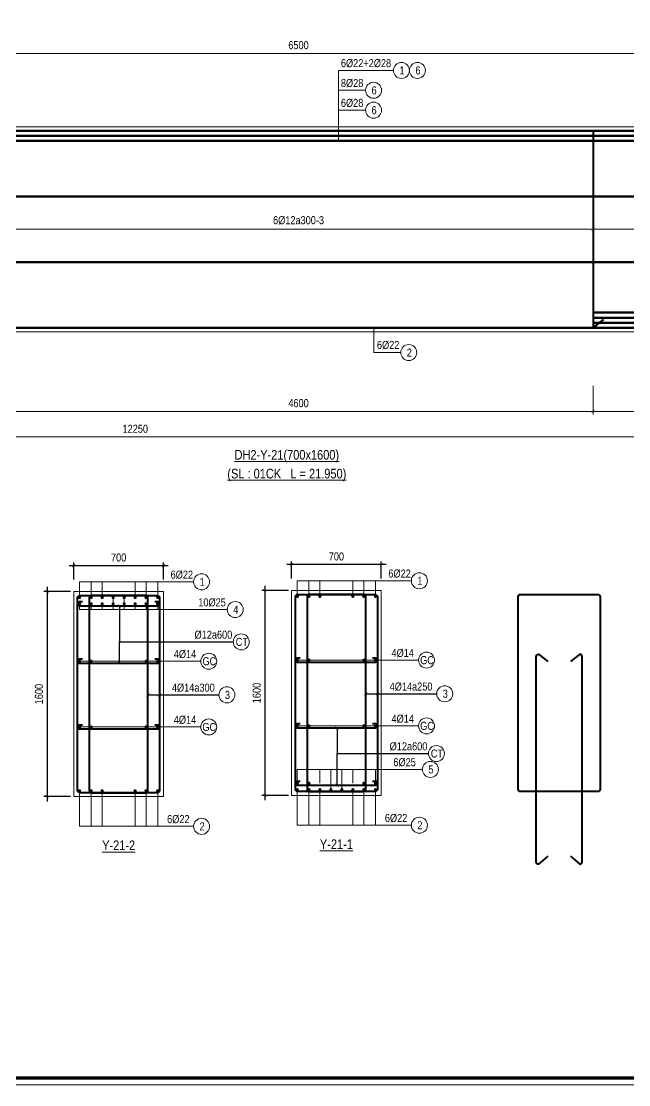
# Model space of a CAD drawing. Header units: millimetres. Extents: x 3014920 to 3563667, y -1638653 to -1356471.
# Drawn here: x 3265305 to 3270049, y -1620686 to -1612382 of the extents above; entities that cross this region are included whole.
import ezdxf
from ezdxf.enums import TextEntityAlignment as Align
from ezdxf.xclip import XClip

# ---------------------------------------------------------------- set-up
doc = ezdxf.new("R2010")
doc.units = ezdxf.units.MM
doc.header["$MEASUREMENT"] = 0
doc.header["$XCLIPFRAME"] = 0
doc.header["$PDMODE"] = 2
doc.linetypes.add('HIDDEN', pattern=[0.375, 0.25, -0.125])
doc.layers.get('0').update_dxf_attribs({"lineweight": 9})
doc.layers.get('Defpoints').update_dxf_attribs({"color": 10, "lineweight": 0})
for name, color, linetype, lineweight in [('CDAI', 21, 'Continuous', 40), ('CTHEP', 50, 'Continuous', 50), ('DBAO', 90, 'Continuous', 13), ('DGIONG', 130, 'Continuous', 13), ('DMo', 9, 'HIDDEN', 9), ('KTH', 154, 'Continuous', 9), ('Net khuat', 8, 'HIDDEN', 13), ('TEXT', 7, 'Continuous', 15)]:
    doc.layers.add(name, color=color, linetype=linetype, lineweight=lineweight)
doc.styles.add('Star-HelCon', font='VHELVCN_0.TTF')
doc.styles.add('TTP-HelCon', font='VHELVCN_0.TTF')
doc.styles.add('VNI-HELVE-CONDENSE', font='VHELVCN_0.TTF')
doc.dimstyles.new('kc-25', dxfattribs={"dimtxt": 62.5, "dimasz": 20, "dimexe": 20, "dimexo": 50, "dimgap": 25, "dimtad": 3, "dimdec": 0, "dimzin": 0, "dimdsep": 46, "dimtxsty": 'VNI-HELVE-CONDENSE', "dimblk": 'DIM', "dimcen": 2.5, "dimclrd": 256, "dimclre": 154, "dimclrt": 7, "dimaunit": 1, "dimadec": 0, "dimazin": 0, "dimtfac": 1, "dimtdec": 0, "dimtix": 1, "dimtmove": 0, "dimatfit": 3, "dimldrblk": 'DOT', "dimfxl": 1, "dimtolj": 1, "dimtzin": 0, "dimarcsym": 0})
doc.dimstyles.new('TTP-25', dxfattribs={"dimscale": 25, "dimtxt": 2.5, "dimasz": 1, "dimexe": 1, "dimexo": 1, "dimgap": 0.09, "dimtad": 0, "dimdec": 4, "dimrnd": 1, "dimzin": 9, "dimdsep": 46, "dimtxsty": 'TTP-HelCon', "dimblk": 'ARCHTICK', "dimcen": 0.09, "dimdle": 1.5, "dimclrd": 256, "dimclre": 256, "dimclrt": 7, "dimadec": 0, "dimazin": 0, "dimtfac": 1, "dimtdec": 4, "dimtmove": 0, "dimatfit": 3, "dimldrblk": 'ARCHTICK', "dimfxl": 1, "dimtvp": 1, "dimtolj": 1, "dimtzin": 0, "dimarcsym": 0})

# ---------------------------------------------------------------- blocks, each defined once
blk = doc.blocks.new('_ArchTick')
at = {"color": 0, "linetype": 'ByBlock', "const_width": 0.15}
blk.add_lwpolyline([(-0.5, -0.5), (0.5, 0.5)], dxfattribs=at)
blk = doc.blocks.new('*D357')
at = {"layer": 'Defpoints', "color": 0, "ltscale": 500, "transparency": 16777216}
for p in [(3265715.7, -1616633.2), (3265715.7, -1616766.4), (3266415.7, -1616766.4)]:
    blk.add_point(p, dxfattribs=at)
at = {"layer": 'KTH', "lineweight": -2, "ltscale": 500, "transparency": 16777216}
for p, q in [((3266453.2, -1616633.2), (3265678.2, -1616633.2)), ((3265715.7, -1616741.4), (3265715.7, -1616608.2)), ((3266415.7, -1616741.4), (3266415.7, -1616608.2))]:
    blk.add_line(p, q, dxfattribs=at)
at = {"layer": 'KTH', "lineweight": -2, "ltscale": 500, "transparency": 16777216, "xscale": 25, "yscale": 25, "zscale": 25, "rotation": 180}
blk.add_blockref('_ArchTick', (3265715.7, -1616633.2), dxfattribs=at)
at = {"layer": 'KTH', "lineweight": -2, "ltscale": 500, "transparency": 16777216, "xscale": 25, "yscale": 25, "zscale": 25}
blk.add_blockref('_ArchTick', (3266415.7, -1616633.2), dxfattribs=at)
at = {"layer": 'KTH', "color": 7, "ltscale": 500, "transparency": 16777216, "insert": (3266065.7, -1616569.4), "char_height": 62.5, "attachment_point": 5, "style": 'TTP-HelCon'}
blk.add_mtext('\\A1;700', dxfattribs=at)
blk = doc.blocks.new('*D358')
at = {"layer": 'Defpoints', "color": 0, "ltscale": 500, "transparency": 16777216}
for p in [(3267416.2, -1616826.9), (3267207.9, -1618426.9), (3267416.2, -1618426.9)]:
    blk.add_point(p, dxfattribs=at)
at = {"layer": 'KTH', "lineweight": -2, "ltscale": 500, "transparency": 16777216}
for p, q in [((3267391.2, -1616826.9), (3267182.9, -1616826.9)), ((3267207.9, -1616789.4), (3267207.9, -1618464.4)), ((3267391.2, -1618426.9), (3267182.9, -1618426.9))]:
    blk.add_line(p, q, dxfattribs=at)
at = {"layer": 'KTH', "lineweight": -2, "ltscale": 500, "transparency": 16777216, "xscale": 25, "yscale": 25, "zscale": 25}
for p, rotation in [((3267207.9, -1616826.9), 90), ((3267207.9, -1618426.9), 270)]:
    blk.add_blockref('_ArchTick', p, dxfattribs=dict(at, rotation=rotation))
at = {"layer": 'KTH', "color": 7, "ltscale": 500, "transparency": 16777216, "insert": (3267144.1, -1617626.9), "char_height": 62.5, "attachment_point": 5, "rotation": 90, "style": 'TTP-HelCon'}
blk.add_mtext('\\A1;1600', dxfattribs=at)
blk = doc.blocks.new('*D359')
at = {"layer": 'Defpoints', "color": 0, "ltscale": 500, "transparency": 16777216}
for p in [(3267416.2, -1616624.6), (3267416.2, -1616757.9), (3268116.2, -1616757.9)]:
    blk.add_point(p, dxfattribs=at)
at = {"layer": 'KTH', "lineweight": -2, "ltscale": 500, "transparency": 16777216}
for p, q in [((3268153.7, -1616624.6), (3267378.7, -1616624.6)), ((3267416.2, -1616732.9), (3267416.2, -1616599.6)), ((3268116.2, -1616732.9), (3268116.2, -1616599.6))]:
    blk.add_line(p, q, dxfattribs=at)
at = {"layer": 'KTH', "lineweight": -2, "ltscale": 500, "transparency": 16777216, "xscale": 25, "yscale": 25, "zscale": 25, "rotation": 180}
blk.add_blockref('_ArchTick', (3267416.2, -1616624.6), dxfattribs=at)
at = {"layer": 'KTH', "lineweight": -2, "ltscale": 500, "transparency": 16777216, "xscale": 25, "yscale": 25, "zscale": 25}
blk.add_blockref('_ArchTick', (3268116.2, -1616624.6), dxfattribs=at)
at = {"layer": 'KTH', "color": 7, "ltscale": 500, "transparency": 16777216, "insert": (3267766.2, -1616560.8), "char_height": 62.5, "attachment_point": 5, "style": 'TTP-HelCon'}
blk.add_mtext('\\A1;700', dxfattribs=at)
blk = doc.blocks.new('*D360')
at = {"layer": 'Defpoints', "color": 0, "ltscale": 500, "transparency": 16777216}
for p in [(3265715.7, -1616835.5), (3265507.5, -1618435.5), (3265715.7, -1618435.5)]:
    blk.add_point(p, dxfattribs=at)
at = {"layer": 'KTH', "lineweight": -2, "ltscale": 500, "transparency": 16777216}
for p, q in [((3265507.5, -1616798), (3265507.5, -1618473)), ((3265690.7, -1616835.5), (3265482.5, -1616835.5)), ((3265690.7, -1618435.5), (3265482.5, -1618435.5))]:
    blk.add_line(p, q, dxfattribs=at)
at = {"layer": 'KTH', "lineweight": -2, "ltscale": 500, "transparency": 16777216, "xscale": 25, "yscale": 25, "zscale": 25}
for p, rotation in [((3265507.5, -1616835.5), 90), ((3265507.5, -1618435.5), 270)]:
    blk.add_blockref('_ArchTick', p, dxfattribs=dict(at, rotation=rotation))
at = {"layer": 'KTH', "color": 7, "ltscale": 500, "transparency": 16777216, "insert": (3265443.7, -1617635.5), "char_height": 62.5, "attachment_point": 5, "rotation": 90, "style": 'TTP-HelCon'}
blk.add_mtext('\\A1;1600', dxfattribs=at)
blk = doc.blocks.new('2Y-24')
at = {"layer": 'CTHEP'}
for p, q in [((59365.00001, -500), (1530.00001, -500)), ((1530.00001, -970), (59445.00001, -970))]:
    blk.add_line(p, q, dxfattribs=at)
blk.add_lwpolyline([(1570.00001, -229.99859), (1570.00001, -30), (59445.00001, -30), (59445.00001, -229.56756)], dxfattribs=at)
blk = doc.blocks.new('DIM')
h = blk.add_hatch(color=1)
h.paths.add_polyline_path([(0.49, 0.29, 1), (0.29, 0.49), (-0.19, 0), (0.19, 0)])
h.paths.add_polyline_path([(0.19, 0), (-0.19, 0), (-0.49, -0.29, 1), (-0.29, -0.49)])
at = {"color": 9}
for p, q in [((-0.19, 0), (-1.5, 0)), ((0.19, 0), (1.5, 0))]:
    blk.add_line(p, q, dxfattribs=at)
at = {"color": 1}
for p, q in [((-0.49, -0.29), (0.29, 0.49)), ((-0.29, -0.49), (0.49, 0.29)), ((-0.19, 0), (0.19, 0))]:
    blk.add_line(p, q, dxfattribs=at)
blk.add_arc((-0.39, -0.39), 0.138, 135, 315, dxfattribs=at)
blk = doc.blocks.new('*D1688')
at = {"layer": 'Defpoints', "color": 0, "transparency": 16777216}
for p in [(13150, 574), (13150, 300), (19650, 300)]:
    blk.add_point(p, dxfattribs=at)
at = {"layer": 'KTH', "lineweight": -2, "transparency": 16777216}
for p, q in [((13150, 325), (13150, 599)), ((19650, 325), (19650, 599)), ((19687.5, 574), (13112.5, 574))]:
    blk.add_line(p, q, dxfattribs=at)
at = {"layer": 'KTH', "lineweight": -2, "transparency": 16777216, "xscale": 25, "yscale": 25, "zscale": 25, "rotation": 180}
blk.add_blockref('_ArchTick', (13150, 574), dxfattribs=at)
at = {"layer": 'KTH', "lineweight": -2, "transparency": 16777216, "xscale": 25, "yscale": 25, "zscale": 25}
blk.add_blockref('_ArchTick', (19650, 574), dxfattribs=at)
at = {"layer": 'KTH', "color": 7, "transparency": 16777216, "insert": (16400, 637.8), "char_height": 62.5, "attachment_point": 5, "style": 'TTP-HelCon'}
blk.add_mtext('\\A1;6500', dxfattribs=at)
blk = doc.blocks.new('*D1689')
at = {"layer": 'Defpoints', "color": 0, "transparency": 16777216}
for p in [(14100, -602.9), (18700, -602.9), (14100, -800)]:
    blk.add_point(p, dxfattribs=at)
at = {"layer": 'KTH', "lineweight": -2, "transparency": 16777216}
for p, q in [((14100, -627.9), (14100, -825)), ((18700, -627.9), (18700, -825)), ((18737.5, -800), (14062.5, -800))]:
    blk.add_line(p, q, dxfattribs=at)
at = {"layer": 'KTH', "lineweight": -2, "transparency": 16777216, "xscale": 25, "yscale": 25, "zscale": 25, "rotation": 180}
blk.add_blockref('_ArchTick', (14100, -800), dxfattribs=at)
at = {"layer": 'KTH', "lineweight": -2, "transparency": 16777216, "xscale": 25, "yscale": 25, "zscale": 25}
blk.add_blockref('_ArchTick', (18700, -800), dxfattribs=at)
at = {"layer": 'KTH', "color": 7, "transparency": 16777216, "insert": (16400, -730.1), "char_height": 62.5, "attachment_point": 5, "style": 'TTP-HelCon'}
blk.add_mtext('\\A1;6Þ12a300-3', dxfattribs=at)
blk = doc.blocks.new('*D1690')
at = {"layer": 'Defpoints', "color": 0, "transparency": 16777216}
for p in [(18700, -602.9), (21950, -602.9), (18700, -800)]:
    blk.add_point(p, dxfattribs=at)
at = {"layer": 'KTH', "lineweight": -2, "transparency": 16777216}
for p, q in [((18700, -627.9), (18700, -825)), ((21950, -627.9), (21950, -825)), ((21987.5, -800), (18662.5, -800))]:
    blk.add_line(p, q, dxfattribs=at)
at = {"layer": 'KTH', "lineweight": -2, "transparency": 16777216, "xscale": 25, "yscale": 25, "zscale": 25, "rotation": 180}
blk.add_blockref('_ArchTick', (18700, -800), dxfattribs=at)
at = {"layer": 'KTH', "lineweight": -2, "transparency": 16777216, "xscale": 25, "yscale": 25, "zscale": 25}
blk.add_blockref('_ArchTick', (21950, -800), dxfattribs=at)
at = {"layer": 'KTH', "color": 7, "transparency": 16777216, "insert": (20325, -730.1), "char_height": 62.5, "attachment_point": 5, "style": 'TTP-HelCon'}
blk.add_mtext('\\A1;6Þ12a250-3', dxfattribs=at)
blk = doc.blocks.new('*D1693')
at = {"layer": 'Defpoints', "color": 0, "transparency": 16777216}
for p in [(14100, -1996.5), (18700, -1996.5), (18700, -2221.5)]:
    blk.add_point(p, dxfattribs=at)
at = {"layer": 'KTH', "lineweight": -2, "transparency": 16777216}
for p, q in [((14100, -2021.5), (14100, -2246.5)), ((18700, -2021.5), (18700, -2246.5)), ((14062.5, -2221.5), (18737.5, -2221.5))]:
    blk.add_line(p, q, dxfattribs=at)
at = {"layer": 'KTH', "lineweight": -2, "transparency": 16777216, "xscale": 25, "yscale": 25, "zscale": 25, "rotation": 180}
blk.add_blockref('_ArchTick', (14100, -2221.5), dxfattribs=at)
at = {"layer": 'KTH', "lineweight": -2, "transparency": 16777216, "xscale": 25, "yscale": 25, "zscale": 25}
blk.add_blockref('_ArchTick', (18700, -2221.5), dxfattribs=at)
at = {"layer": 'KTH', "color": 7, "transparency": 16777216, "insert": (16400, -2157.6), "char_height": 62.5, "attachment_point": 5, "style": 'TTP-HelCon'}
blk.add_mtext('\\A1;4600', dxfattribs=at)
blk = doc.blocks.new('*D1694')
at = {"layer": 'Defpoints', "color": 0, "transparency": 16777216}
for p in [(9000, -1996.5), (21250, -1996.5), (21250, -2421.4)]:
    blk.add_point(p, dxfattribs=at)
at = {"layer": 'KTH', "lineweight": -2, "transparency": 16777216}
for p, q in [((9000, -2021.5), (9000, -2446.4)), ((21250, -2021.5), (21250, -2446.4)), ((8962.5, -2421.4), (21287.5, -2421.4))]:
    blk.add_line(p, q, dxfattribs=at)
at = {"layer": 'KTH', "lineweight": -2, "transparency": 16777216, "xscale": 25, "yscale": 25, "zscale": 25, "rotation": 180}
blk.add_blockref('_ArchTick', (9000, -2421.4), dxfattribs=at)
at = {"layer": 'KTH', "lineweight": -2, "transparency": 16777216, "xscale": 25, "yscale": 25, "zscale": 25}
blk.add_blockref('_ArchTick', (21250, -2421.4), dxfattribs=at)
at = {"layer": 'KTH', "color": 7, "transparency": 16777216, "insert": (15125, -2357.6), "char_height": 62.5, "attachment_point": 5, "style": 'TTP-HelCon'}
blk.add_mtext('\\A1;12250', dxfattribs=at)
blk = doc.blocks.new('*D1697')
at = {"layer": 'Defpoints', "color": 0, "transparency": 16777216}
for p in [(18700, -1996.5), (21250, -1996.5), (18700, -2221.5)]:
    blk.add_point(p, dxfattribs=at)
at = {"layer": 'KTH', "lineweight": -2, "transparency": 16777216}
for p, q in [((18700, -2021.5), (18700, -2246.5)), ((21250, -2021.5), (21250, -2246.5)), ((21287.5, -2221.5), (18662.5, -2221.5))]:
    blk.add_line(p, q, dxfattribs=at)
at = {"layer": 'KTH', "lineweight": -2, "transparency": 16777216, "xscale": 25, "yscale": 25, "zscale": 25, "rotation": 180}
blk.add_blockref('_ArchTick', (18700, -2221.5), dxfattribs=at)
at = {"layer": 'KTH', "lineweight": -2, "transparency": 16777216, "xscale": 25, "yscale": 25, "zscale": 25}
blk.add_blockref('_ArchTick', (21250, -2221.5), dxfattribs=at)
at = {"layer": 'KTH', "color": 7, "transparency": 16777216, "insert": (19975, -2157.6), "char_height": 62.5, "attachment_point": 5, "style": 'TTP-HelCon'}
blk.add_mtext('\\A1;2550', dxfattribs=at)
blk = doc.blocks.new('CHG_XX_Khung ten')
blk.add_lwpolyline([(15, 579), (826, 579), (826, 15), (15, 15)], close=True)
at = {"color": 4, "linetype": 'Continuous', "const_width": 1}
blk.add_lwpolyline([(17, 577), (824, 577), (824, 17), (17, 17)], close=True, dxfattribs=at)
blk = doc.blocks.new('2Y-21')
at = {"layer": 'CDAI'}
blk.add_lwpolyline([(18699.99455, -30), (18699.99455, -1570)], dxfattribs=at)
at = {"layer": 'CTHEP'}
for p, q in [((21849.36684, -543.33333), (54.54176, -543.33334)), ((21831.55993, -1056.66667), (54.54176, -1056.66667)), ((24.54176, -1570), (21919.99456, -1570)), ((18781.42045, -1505.47451), (18699.99455, -1570))]:
    blk.add_line(p, q, dxfattribs=at)
for points in [[(24.54176, -530), (24.54176, -30), (21919.99456, -30), (21919.99456, -530)], [(13149.99358, -70), (19649.99456, -70)], [(13149.99358, -110), (19649.99456, -110)], [(18699.99455, -1450), (21841.44029, -1450), (21841.44029, -830)], [(18699.99455, -1530), (21889.99456, -1530), (21889.99456, -870)], [(18699.99455, -1490), (21859.99456, -1490), (21859.99456, -870)]]:
    blk.add_lwpolyline(points, dxfattribs=at)
at = {"layer": 'DBAO', "linetype": 'Continuous'}
blk.add_line((11550, 0), (21949.99456, 0), dxfattribs=at)
at = {"layer": 'DBAO', "linetype": 'Continuous', "flags": 128}
blk.add_lwpolyline([(21949.99456, 0), (21949.99456, -1600), (0, -1600)], dxfattribs=at)
at = {"layer": 'DGIONG'}
for centre in [(17203.71229, 440.22934), (17328.71229, 440.22934), (16985.82279, 285.24833), (16985.82271, 130.26733), (17260.78057, -1762.04426)]:
    blk.add_circle(centre, 62.5, dxfattribs=at)
at = {"layer": 'Net khuat', "ltscale": 250}
blk.add_line((11549.99759, -550), (21249.99456, -550), dxfattribs=at)
at = {"layer": 'TEXT', "style": 'TTP-HelCon'}
for s, p in [('6Þ22+2Þ28', (16730.90442, 466.08228, 0)), ('8Þ28', (16730.90442, 311.10128, 0)), ('6Þ28', (16730.90433, 156.12028, 0)), ('6Þ22', (17012.29234, -1734.1472, 0))]:
    blk.add_text(s, height=62.5, dxfattribs=at).set_placement(p)
at = {"layer": 'TEXT', "style": 'Star-HelCon'}
for s, p in [('1', (17207.87896, 440.22934)), ('6', (17332.87896, 440.22934)), ('6', (16989.98946, 285.24833)), ('6', (16989.98937, 130.26733)), ('2', (17264.94723, -1762.04426))]:
    blk.add_text(s, height=62.5, dxfattribs=at).set_placement(p, align=Align.MIDDLE)
at = {"layer": 'TEXT', "style": 'TTP-HelCon'}
for s, p in [('%%UDH2-Y-21(700x1600)', (16308.56176, -2598.1135)), ('%%U(SL : 01CK   L = 21.950)', (16308.56176, -2745.0081))]:
    blk.add_text(s, height=75, dxfattribs=at).set_placement(p, align=Align.CENTER)
at = {"layer": 'KTH'}
for base, p1, p2, picture, middle in [((13149.99358, 574.00461), (19649.99456, 300), (13149.99358, 300), '*D1688', (16399.99407, 637.83794)), ((18699.99455, -2221.46776), (14099.99358, -1996.46776), (18699.99455, -1996.46776), '*D1693', (16399.99407, -2157.63443))]:
    dim = blk.add_linear_dim(base=base, p1=p1, p2=p2, dimstyle='TTP-25', override={"dimtmove": 1}, dxfattribs=at)
    dim.commit()
    dim.dimension.update_dxf_attribs({"geometry": picture, "text_midpoint": middle})
for base, p1, p2, text, picture, middle in [((14099.99358, -800), (18699.99455, -602.86333), (14099.99358, -602.86333), '6Þ12a300-3', '*D1689', (16399.99407, -730.08334)), ((18699.99455, -800), (21949.99456, -602.86333), (18699.99455, -602.86333), '6Þ12a250-3', '*D1690', (20324.99456, -730.08334))]:
    dim = blk.add_linear_dim(base=base, p1=p1, p2=p2, angle=180, text=text, dimstyle='TTP-25', override={"dimtmove": 1}, dxfattribs=at)
    dim.commit()
    dim.dimension.update_dxf_attribs({"geometry": picture, "text_midpoint": middle})
for base, p1, p2, picture, middle in [((21249.99456, -2421.4235), (8999.99434, -1996.46776), (21249.99456, -1996.46776), '*D1694', (15124.99445, -2357.59017)), ((18699.99455, -2221.46776), (21249.99292, -1996.46776), (18699.99455, -1996.46776), '*D1697', (19974.99374, -2157.63443))]:
    dim = blk.add_linear_dim(base=base, p1=p1, p2=p2, angle=180, dimstyle='TTP-25', override={"dimtmove": 1}, dxfattribs=at)
    dim.commit()
    dim.dimension.update_dxf_attribs({"geometry": picture, "text_midpoint": middle})
at = {"layer": 'DGIONG'}
for points in [[(16712.39265, -30), (16712.39238, 440.22934), (17141.21229, 440.22934)], [(16712.39265, -70), (16712.39238, 285.24833), (16923.32279, 285.24833)], [(16712.39248, -110), (16712.3923, 130.26733), (16923.32271, 130.26733)], [(16989.28057, -1570), (16989.2803, -1762.04426), (17198.28057, -1762.04426)]]:
    blk.add_leader(points, dimstyle='kc-25', override={"dimtad": 0, "dimldrblk": 'ArchTick', "dimfxl": 100, "dimarcsym": 1}, dxfattribs=at)

msp = doc.modelspace()

# ---------------------------------------------------------------- linework, layer by layer
at = {"layer": 'CDAI'}
for points in [[(3265764.4891, -1616865.45256), (3266366.9891, -1616865.45256, -0.4142135624), (3266385.7391, -1616884.20256), (3266385.7391, -1618386.70257, -0.4142135624), (3266366.9891, -1618405.45257), (3265764.4891, -1618405.45257, -0.4142135624), (3265745.7391, -1618386.70257), (3265745.7391, -1616884.20256, -0.4142135624)], [(3266276.27481, -1616865.45256), (3265855.20338, -1616865.45257, 0.4142135624), (3265836.45338, -1616884.20257), (3265836.45338, -1618386.70257, 0.4142135624), (3265855.20338, -1618405.45257), (3266276.27481, -1618405.45257, 0.4142135624), (3266295.02481, -1618386.70257), (3266295.02481, -1616884.20256, 0.4142135624)]]:
    msp.add_lwpolyline(points, format="xyb", close=True, dxfattribs=at)
for points in [[(3265782.65909, -1616915.45256), (3265760.7391, -1616915.45256, 0.4142135624), (3265745.7391, -1616930.45256, 0.4142135624), (3265760.7391, -1616945.45256), (3266370.7391, -1616945.45256, 0.4142135624), (3266385.7391, -1616930.45256, 0.4142135624), (3266370.7391, -1616915.45256), (3266348.81911, -1616915.45256)], [(3265782.65909, -1617363.7859), (3265760.7391, -1617363.7859, 0.4142135624), (3265745.7391, -1617378.7859, 0.4142135624), (3265760.7391, -1617393.7859), (3266370.7391, -1617393.7859, 0.4142135624), (3266385.7391, -1617378.7859, 0.4142135624), (3266370.7391, -1617363.7859), (3266348.81911, -1617363.7859)], [(3265782.65909, -1617877.11923), (3265760.7391, -1617877.11923, 0.4142135624), (3265745.7391, -1617892.11923, 0.4142135624), (3265760.7391, -1617907.11923), (3266370.7391, -1617907.11923, 0.4142135624), (3266385.7391, -1617892.11923, 0.4142135624), (3266370.7391, -1617877.11923), (3266348.81911, -1617877.11923)]]:
    msp.add_lwpolyline(points, format="xyb", dxfattribs=at)
at = {"layer": 'CDAI', "elevation": 0}
for points in [[(3267464.9143, -1616856.8787), (3268067.4143, -1616856.8787, -0.4142135624), (3268086.1643, -1616875.6287), (3268086.1643, -1618378.1287, -0.4142135624), (3268067.4143, -1618396.8787), (3267464.9143, -1618396.8787, -0.4142135624), (3267446.1643, -1618378.1287), (3267446.1643, -1616875.6287, -0.4142135624)], [(3267976.70001, -1616856.8787), (3267555.62858, -1616856.8787, 0.4142135624), (3267536.87858, -1616875.6287), (3267536.87858, -1618378.12871, 0.4142135624), (3267555.62858, -1618396.87871), (3267976.70001, -1618396.8787, 0.4142135624), (3267995.45001, -1618378.1287), (3267995.45001, -1616875.6287, 0.4142135624)], [(3269204.89322, -1616856.8787), (3269807.39322, -1616856.8787, -0.4142135624), (3269826.14322, -1616875.6287), (3269826.14322, -1618378.1287, -0.4142135624), (3269807.39322, -1618396.8787), (3269204.89322, -1618396.8787, -0.4142135624), (3269186.14322, -1618378.1287), (3269186.14322, -1616875.6287, -0.4142135624)]]:
    msp.add_lwpolyline(points, format="xyb", close=True, dxfattribs=at)
for points in [[(3269418.45006, -1618901.61644), (3269345.6075, -1618964.54985, -0.4142135624), (3269326.8575, -1618945.79985), (3269326.8575, -1617343.29985, -0.4142135624), (3269345.6075, -1617324.54985), (3269418.45006, -1617380.95463)], [(3269593.83638, -1618901.61644), (3269666.67893, -1618964.54985, 0.4142135624), (3269685.42893, -1618945.79985), (3269685.42893, -1617343.29985, 0.4142135624), (3269666.67893, -1617324.54985), (3269593.83638, -1617380.95463)], [(3267483.08429, -1617355.21204), (3267461.16429, -1617355.21204, 0.4142135624), (3267446.1643, -1617370.21204, 0.4142135624), (3267461.16429, -1617385.21204), (3268071.1643, -1617385.21204, 0.4142135624), (3268086.1643, -1617370.21204, 0.4142135624), (3268071.1643, -1617355.21204), (3268049.2443, -1617355.21204)], [(3267483.08429, -1617868.54537), (3267461.16429, -1617868.54537, 0.4142135624), (3267446.1643, -1617883.54537, 0.4142135624), (3267461.16429, -1617898.54537), (3268071.1643, -1617898.54537, 0.4142135624), (3268086.1643, -1617883.54537, 0.4142135624), (3268071.1643, -1617868.54537), (3268049.2443, -1617868.54537)], [(3267483.08429, -1618316.8787), (3267461.16429, -1618316.8787, 0.4142135624), (3267446.1643, -1618331.8787, 0.4142135624), (3267461.16429, -1618346.8787), (3268071.1643, -1618346.8787, 0.4142135624), (3268086.1643, -1618331.8787, 0.4142135624), (3268071.1643, -1618316.8787), (3268049.2443, -1618316.8787)]]:
    msp.add_lwpolyline(points, format="xyb", dxfattribs=at)
at = {"layer": 'CTHEP', "const_width": 12.5}
for points in [[(3265754.4891, -1616880.45256, 1), (3265766.9891, -1616880.45256, 1)], [(3265845.20338, -1616880.45257, -1), (3265857.70338, -1616880.45257, -1)], [(3265930.91767, -1616880.45257, -1), (3265943.41767, -1616880.45257, -1)], [(3266016.63195, -1616880.45257, -1), (3266029.13195, -1616880.45257, -1)], [(3266114.84624, -1616880.45257, 1), (3266102.34624, -1616880.45257, 1)], [(3266200.56053, -1616880.45257, 1), (3266188.06053, -1616880.45257, 1)], [(3266286.27481, -1616880.45257, 1), (3266273.77481, -1616880.45257, 1)], [(3266364.4891, -1616880.45256, 1), (3266376.9891, -1616880.45256, 1)], [(3265754.4891, -1616930.45256, 1), (3265766.9891, -1616930.45256, 1)], [(3265845.20338, -1616930.45257, -1), (3265857.70338, -1616930.45257, -1)], [(3265930.91767, -1616930.45257, -1), (3265943.41767, -1616930.45257, -1)], [(3266016.63195, -1616930.45257, -1), (3266029.13195, -1616930.45257, -1)], [(3266114.84624, -1616930.45257, 1), (3266102.34624, -1616930.45257, 1)], [(3266200.56053, -1616930.45257, 1), (3266188.06053, -1616930.45257, 1)], [(3266286.27481, -1616930.45257, 1), (3266273.77481, -1616930.45257, 1)], [(3266364.4891, -1616930.45256, 1), (3266376.9891, -1616930.45256, 1)], [(3265754.4891, -1617378.7859, 1), (3265766.9891, -1617378.7859, 1)], [(3265845.20338, -1617378.7859, 1), (3265857.70338, -1617378.7859, 1)], [(3266273.77481, -1617378.7859, 1), (3266286.27481, -1617378.7859, 1)], [(3266364.4891, -1617378.7859, 1), (3266376.9891, -1617378.7859, 1)], [(3265754.4891, -1617892.11923, 1), (3265766.9891, -1617892.11923, 1)], [(3265845.20338, -1617892.11924, 1), (3265857.70338, -1617892.11924, 1)], [(3266273.77481, -1617892.11923, 1), (3266286.27481, -1617892.11923, 1)], [(3266364.4891, -1617892.11923, 1), (3266376.9891, -1617892.11923, 1)], [(3265754.4891, -1618390.45257, 1), (3265766.9891, -1618390.45257, 1)], [(3265845.20338, -1618390.45257, 1), (3265857.70338, -1618390.45257, 1)], [(3265930.91767, -1618390.45257, 1), (3265943.41767, -1618390.45257, 1)], [(3266200.56053, -1618390.45257, -1), (3266188.06053, -1618390.45257, -1)], [(3266286.27481, -1618390.45257, -1), (3266273.77481, -1618390.45257, -1)], [(3266364.4891, -1618390.45257, 1), (3266376.9891, -1618390.45257, 1)]]:
    msp.add_lwpolyline(points, format="xyb", close=True, dxfattribs=at)
at = {"layer": 'CTHEP', "const_width": 12.5, "elevation": 0}
for points in [[(3267454.91429, -1616871.8787, 1), (3267467.41429, -1616871.8787, 1)], [(3267545.62858, -1616871.8787, -1), (3267558.12858, -1616871.8787, -1)], [(3267631.34287, -1616871.8787, -1), (3267643.84287, -1616871.8787, -1)], [(3267900.98572, -1616871.8787, 1), (3267888.48572, -1616871.8787, 1)], [(3267986.70001, -1616871.8787, 1), (3267974.20001, -1616871.8787, 1)], [(3268064.91429, -1616871.8787, 1), (3268077.41429, -1616871.8787, 1)], [(3267454.91429, -1617370.21204, 1), (3267467.41429, -1617370.21204, 1)], [(3267545.62858, -1617370.21204, 1), (3267558.12858, -1617370.21204, 1)], [(3267974.20001, -1617370.21204, 1), (3267986.70001, -1617370.21204, 1)], [(3268064.91429, -1617370.21204, 1), (3268077.41429, -1617370.21204, 1)], [(3267454.91429, -1617883.54537, 1), (3267467.41429, -1617883.54537, 1)], [(3267545.62858, -1617883.54537, 1), (3267558.12858, -1617883.54537, 1)], [(3267974.20001, -1617883.54537, 1), (3267986.70001, -1617883.54537, 1)], [(3268064.91429, -1617883.54537, 1), (3268077.41429, -1617883.54537, 1)], [(3267454.91429, -1618331.8787, -1), (3267467.41429, -1618331.8787, -1)], [(3267545.62858, -1618331.8787, 1), (3267558.12858, -1618331.8787, 1)], [(3267986.70001, -1618331.8787, -1), (3267974.20001, -1618331.8787, -1)], [(3268064.91429, -1618331.8787, -1), (3268077.41429, -1618331.8787, -1)], [(3267454.91429, -1618381.8787, 1), (3267467.41429, -1618381.8787, 1)], [(3267545.62858, -1618381.8787, 1), (3267558.12858, -1618381.8787, 1)], [(3267631.34287, -1618381.8787, 1), (3267643.84287, -1618381.8787, 1)], [(3267717.05715, -1618381.8787, 1), (3267729.55715, -1618381.8787, 1)], [(3267815.27144, -1618381.8787, -1), (3267802.77144, -1618381.8787, -1)], [(3267900.98572, -1618381.8787, -1), (3267888.48572, -1618381.8787, -1)], [(3267986.70001, -1618381.8787, -1), (3267974.20001, -1618381.8787, -1)], [(3268064.91429, -1618381.8787, 1), (3268077.41429, -1618381.8787, 1)]]:
    msp.add_lwpolyline(points, format="xyb", close=True, dxfattribs=at)
at = {"layer": 'DBAO', "elevation": 0, "flags": 128}
for points in [[(3267416.1643, -1616826.8787), (3268116.1643, -1616826.8787)], [(3268116.1643, -1616826.8787), (3268116.1643, -1618426.8787), (3267416.1643, -1618426.8787), (3267416.1643, -1616826.8787)]]:
    msp.add_lwpolyline(points, dxfattribs=at)
at = {"layer": 'DBAO', "flags": 128}
for points in [[(3265715.7391, -1616835.45257), (3266415.7391, -1616835.45257)], [(3266415.7391, -1616835.45257), (3266415.7391, -1618435.45257), (3265715.7391, -1618435.45257), (3265715.7391, -1616835.45257)]]:
    msp.add_lwpolyline(points, dxfattribs=at)
at = {"layer": 'DGIONG'}
for p, q in [((3267461.16429, -1616871.8787), (3267461.16429, -1616750.1287)), ((3267461.16429, -1616750.1287), (3268351.76081, -1616750.1287)), ((3267551.87858, -1616871.8787), (3267551.87858, -1616750.12871)), ((3267637.59287, -1616871.8787), (3267637.59287, -1616750.12871)), ((3267894.73572, -1616871.8787), (3267894.73572, -1616750.12871)), ((3267980.45001, -1616871.8787), (3267980.45001, -1616750.12871)), ((3268071.1643, -1616871.8787), (3268071.1643, -1616750.1287)), ((3265760.7391, -1616880.45256), (3265760.7391, -1616758.70257)), ((3265760.7391, -1616758.70257), (3266651.33561, -1616758.70257)), ((3265851.45338, -1616880.45257), (3265851.45338, -1616758.70257)), ((3265937.16767, -1616880.45257), (3265937.16767, -1616758.70257)), ((3266194.31053, -1616880.45257), (3266194.31053, -1616758.70257)), ((3266280.02481, -1616880.45257), (3266280.02481, -1616758.70257)), ((3266370.7391, -1616880.45256), (3266370.7391, -1616758.70257)), ((3266022.88195, -1616975.45257), (3266022.88195, -1616880.45257)), ((3266108.59624, -1616975.45257), (3266108.59624, -1616880.45257)), ((3265760.7391, -1616930.45256), (3265760.7391, -1616975.45257)), ((3265760.7391, -1616975.45257), (3266914.17663, -1616975.45257)), ((3265851.45338, -1616930.45257), (3265851.45338, -1616975.45257)), ((3265937.16767, -1616930.45257), (3265937.16767, -1616975.45257)), ((3266194.31053, -1616930.45257), (3266194.31053, -1616975.45257)), ((3266280.02481, -1616930.45257), (3266280.02481, -1616975.45257)), ((3266370.7391, -1616930.45256), (3266370.7391, -1616975.45257)), ((3265760.7391, -1617378.7859), (3266707.30016, -1617378.7859)), ((3267461.16429, -1617370.21204), (3268407.72536, -1617370.21204)), ((3265760.7391, -1617892.11923), (3266707.30016, -1617892.11924)), ((3267461.16429, -1617883.54537), (3268407.72536, -1617883.54537)), ((3267461.16429, -1618223.4827), (3268437.91568, -1618223.4827)), ((3267461.16429, -1618331.8787), (3267461.16429, -1618223.4827)), ((3267637.59287, -1618331.8787), (3267637.59287, -1618223.4827)), ((3267723.30715, -1618223.4827), (3267723.30715, -1618381.8787)), ((3267809.02144, -1618223.4827), (3267809.02144, -1618381.8787)), ((3267894.73572, -1618331.8787), (3267894.73572, -1618223.4827)), ((3268071.1643, -1618331.8787), (3268071.1643, -1618223.4827)), ((3265760.7391, -1618667.85439), (3265760.7391, -1618390.45257)), ((3265851.45338, -1618390.45257), (3265851.45338, -1618667.85439)), ((3265937.16767, -1618390.45257), (3265937.16767, -1618667.85439)), ((3266194.31053, -1618390.45257), (3266194.31053, -1618667.85439)), ((3266280.02481, -1618390.45257), (3266280.02481, -1618667.85439)), ((3266370.7391, -1618667.85439), (3266370.7391, -1618390.45257)), ((3267461.16429, -1618659.28053), (3267461.16429, -1618381.8787)), ((3267551.87858, -1618381.87871), (3267551.87858, -1618659.28053)), ((3267637.59287, -1618381.87871), (3267637.59287, -1618659.28053)), ((3267894.73572, -1618381.87871), (3267894.73572, -1618659.28053)), ((3267980.45001, -1618381.87871), (3267980.45001, -1618659.28053)), ((3268071.1643, -1618659.28053), (3268071.1643, -1618381.8787)), ((3267461.16429, -1618659.28053), (3268351.76081, -1618659.28053)), ((3265760.7391, -1618667.85439), (3266651.33561, -1618667.85439))]:
    msp.add_line(p, q, dxfattribs=at)
for centre in [(3266713.83561, -1616758.70257), (3268414.26081, -1616750.1287), (3266976.67663, -1616975.45257), (3267023.58921, -1617227.7311), (3266769.80016, -1617378.7859), (3268470.22536, -1617370.21204), (3266911.66593, -1617641.12942), (3268612.09113, -1617632.55556), (3266769.80016, -1617892.11924), (3268470.22536, -1617883.54537), (3268547.32825, -1618099.33117), (3268500.41568, -1618223.4827), (3266713.83561, -1618667.85439), (3268414.26081, -1618659.28053)]:
    msp.add_circle(centre, 62.5, dxfattribs=at)
at = {"layer": 'Net khuat', "ltscale": 250}
msp.add_line((3265763.72475, -1617388.5547), (3265763.73225, -1617388.5547), dxfattribs=at)

# ---------------------------------------------------------------- block references
at = {"layer": 'DBAO'}
ref = msp.add_blockref('2Y-21', (3251070.65493, -1613206.16573), dxfattribs=at)
XClip(ref).set_block_clipping_path([(8681.4829162718, -4102.354363797), (35348.147287243, 901.0398857091)])
at = {"layer": 'DMo'}
ref = msp.add_blockref('2Y-24', (3253772.88781, -1617832.02132), dxfattribs=at)
XClip(ref).set_block_clipping_path([(48943.7100193603, -3336.8618450251), (60226.8673605951, 829.1583676089)])

# ---------------------------------------------------------------- texts
at = {"layer": 'TEXT', "style": 'TTP-HelCon'}
for s, p in [('6Þ22', (3268172.12263, -1616725.1287)), ('6Þ22', (3266471.69743, -1616733.70257)), ('10Þ25', (3266687.79737, -1616950.45257)), ('Þ12a600', (3266658.50379, -1617202.7311)), ('4Þ14', (3266496.46489, -1617353.7859)), ('4Þ14', (3268196.89009, -1617345.21204)), ('4Þ14a300', (3266481.81764, -1617616.12942)), ('4Þ14a250', (3268182.24283, -1617607.55556)), ('4Þ14', (3266496.46489, -1617867.11924)), ('4Þ14', (3268196.89009, -1617858.54537)), ('Þ12a600', (3268182.24283, -1618074.33117)), ('6Þ25', (3268211.53641, -1618198.4827)), ('6Þ22', (3266444.19743, -1618642.85439)), ('6Þ22', (3268144.62263, -1618634.28053))]:
    msp.add_text(s, height=62.5, dxfattribs=at).set_placement(p)
at = {"layer": 'TEXT', "style": 'Star-HelCon'}
for s, p in [('1', (3266718.00227, -1616758.70257)), ('1', (3268418.42747, -1616750.1287)), ('4', (3266980.8433, -1616975.45257)), ('CT', (3267027.75588, -1617227.7311)), ('GC', (3266773.96683, -1617378.7859)), ('GC', (3268474.39203, -1617370.21204)), ('3', (3266915.8326, -1617641.12942)), ('3', (3268616.2578, -1617632.55556)), ('GC', (3266773.96683, -1617892.11924)), ('GC', (3268474.39203, -1617883.54537)), ('CT', (3268551.49492, -1618099.33117)), ('5', (3268504.58234, -1618223.4827)), ('2', (3266718.00227, -1618667.85439)), ('2', (3268418.42747, -1618659.28053))]:
    msp.add_text(s, height=62.5, dxfattribs=at).set_placement(p, align=Align.MIDDLE)
at = {"layer": 'TEXT', "style": 'TTP-HelCon'}
for s, p in [('%%UY-21-2', (3266065.7391, -1618853.44055)), ('%%UY-21-1', (3267766.1643, -1618844.86669))]:
    msp.add_text(s, height=75, dxfattribs=at).set_placement(p, align=Align.CENTER)

# ---------------------------------------------------------------- dimensions: what is measured, and where the dimension line sits
at = {"layer": 'KTH', "ltscale": 500}
for base, p1, p2, picture, middle in [((3265715.7391, -1616633.20257), (3266415.7391, -1616766.44062), (3265715.7391, -1616766.44062), '*D357', (3266065.7391, -1616569.36923)), ((3267416.1643, -1616624.6287), (3268116.1643, -1616757.86676), (3267416.1643, -1616757.86676), '*D359', (3267766.1643, -1616560.79537))]:
    dim = msp.add_linear_dim(base=base, p1=p1, p2=p2, dimstyle='TTP-25', dxfattribs=at)
    dim.commit()
    dim.dimension.update_dxf_attribs({"geometry": picture, "text_midpoint": middle})
for base, p1, p2, picture, middle in [((3265507.50146, -1618435.45257), (3265715.7391, -1616835.45257), (3265715.7391, -1618435.45257), '*D360', (3265443.66812, -1617635.45257)), ((3267207.92666, -1618426.8787), (3267416.1643, -1616826.8787), (3267416.1643, -1618426.8787), '*D358', (3267144.09332, -1617626.8787))]:
    dim = msp.add_linear_dim(base=base, p1=p1, p2=p2, angle=90, dimstyle='TTP-25', dxfattribs=at)
    dim.commit()
    dim.dimension.update_dxf_attribs({"geometry": picture, "text_midpoint": middle})

# ---------------------------------------------------------------- leaders
at = {"layer": 'DGIONG'}
for points in [[(3266071.38327, -1616945.45256), (3266071.38327, -1617227.7311), (3266961.08921, -1617227.7311)], [(3266071.38327, -1617391.7859), (3266071.38327, -1617227.7311), (3266961.08921, -1617227.7311)], [(3266295.02481, -1617641.12942), (3266849.16593, -1617641.12942)], [(3266385.7391, -1617641.12942), (3266849.16593, -1617641.12942)], [(3267995.45001, -1617632.55556), (3268549.59113, -1617632.55556)], [(3268086.1643, -1617632.55556), (3268549.59113, -1617632.55556)], [(3267771.80847, -1617898.54537), (3267771.80847, -1618099.33117), (3268484.82825, -1618099.33117)], [(3267771.80847, -1618346.8787), (3267771.80847, -1618099.33117), (3268484.82825, -1618099.33117)]]:
    msp.add_leader(points, dimstyle='TTP-25', dxfattribs=at)

# ---------------------------------------------------------------- next in the draw order: block references
at = {"color": 5, "xscale": 25.92478421704392, "yscale": 25.92478421704392, "zscale": 25.92478421704392}
msp.add_blockref('CHG_XX_Khung ten', (3258428.80614, -1621074.38806), dxfattribs=at)

doc.saveas('drawing.dxf')
